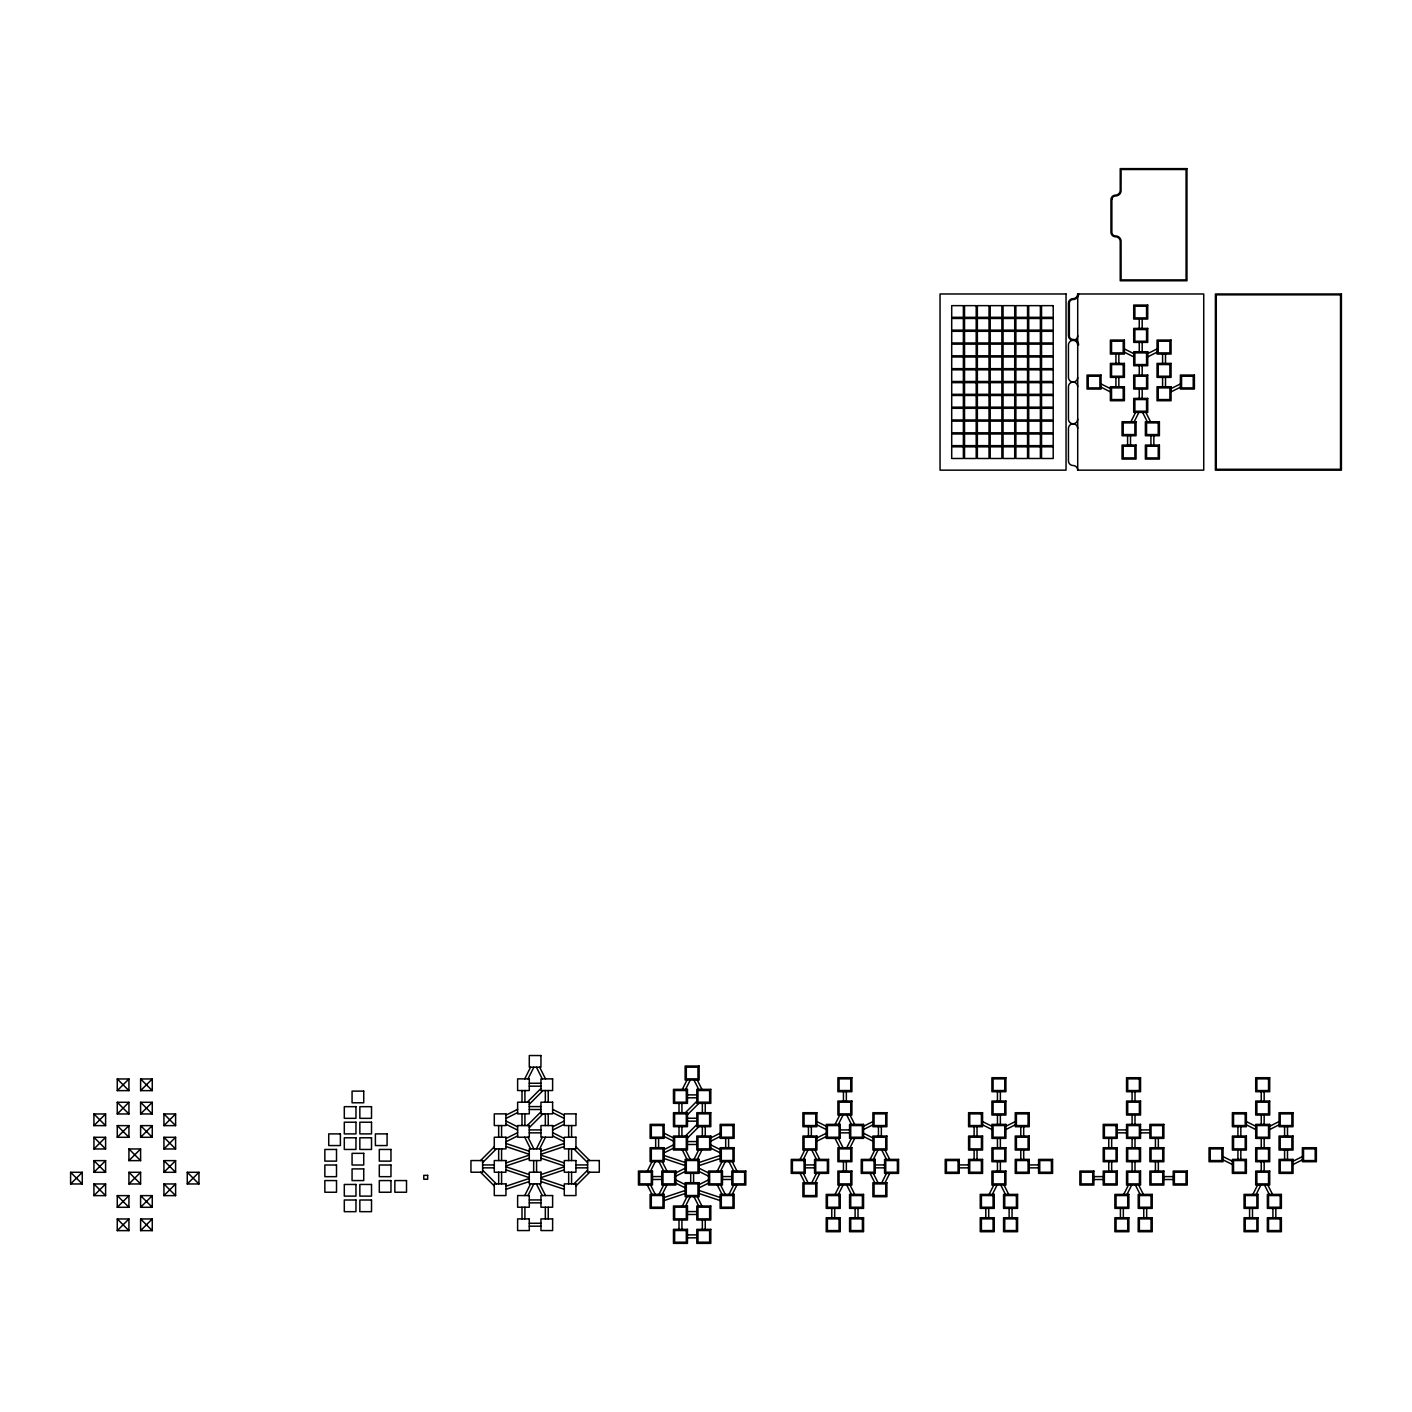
<?xml version="1.0" encoding="UTF-8"?>
<svg xmlns="http://www.w3.org/2000/svg" width="1412" height="1412" viewBox="0 0 1412 1412"><rect width="100%" height="100%" fill="white"/><g stroke="black" fill="none" stroke-linecap="round" stroke-linejoin="round"><path stroke-width="1.5" d="M1078.591 293.996L1078.539 294.702A5.507 5.507 0 0 1 1077.85 296.732L1077.444 297.332A5.507 5.507 0 0 1 1073.791 299.45L1072.591 299.52A3.759 3.759 0 0 0 1069.343 302.75L1069.343 336.197A3.759 3.759 0 0 0 1072.591 339.427L1073.138 339.462A5.26 5.26 0 0 1 1075.114 339.851L1075.185 339.886A5.507 5.507 0 0 1 1077.444 341.616L1077.85 342.216A5.507 5.507 0 0 1 1078.539 344.263L1078.591 344.952M524.735 1078.874L530.577 1067.207M528 1078.874L533.842 1067.207M536.419 1148.891L542.243 1137.225M539.666 1148.891L545.509 1137.225M524.735 1195.558L530.577 1183.891M528 1195.558L533.842 1183.891M682.331 1089.358L686.991 1080.021M685.597 1089.358L690.256 1080.021M647.331 1171.025L651.991 1161.688M650.597 1171.025L655.256 1161.688M658.998 1194.358L663.658 1185.021M662.263 1194.358L666.923 1185.021M693.998 1159.358L698.675 1150.021M697.263 1159.358L701.923 1150.021M682.331 1206.024L686.991 1196.688M685.597 1206.024L690.256 1196.688M717.331 1171.025L722.009 1161.688M720.597 1171.025L725.256 1161.688M728.998 1194.358L733.675 1185.021M732.263 1194.358L736.923 1185.021M1130.924 421.729L1135.583 412.392M1134.189 421.729L1138.849 412.392M800.092 1159.393L804.769 1150.056M803.357 1159.393L808.017 1150.056M835.092 1124.376L839.769 1115.056M838.357 1124.376L843.035 1115.056M811.759 1182.726L816.436 1173.39M815.024 1182.726L819.684 1173.39M846.759 1147.727L851.436 1138.39M850.024 1147.727L854.701 1138.39M835.092 1194.393L839.769 1185.056M838.357 1194.393L843.035 1185.056M870.092 1159.393L874.769 1150.056M873.357 1159.393L878.035 1150.056M881.776 1182.726L886.436 1173.39M885.024 1182.726L889.701 1173.39M989.106 1194.393L993.783 1185.056M992.371 1194.393L997.031 1185.056M1123.758 1194.393L1128.417 1185.056M1127.005 1194.393L1131.683 1185.056M1252.903 1194.393L1257.58 1185.056M1256.168 1194.393L1260.845 1185.056M117.267 1090.629L128.933 1078.962L128.933 1090.629L117.267 1090.629L117.267 1078.962L128.933 1078.962M93.933 1125.629L105.6 1113.962L93.933 1113.962L93.933 1125.629L105.6 1125.629L105.6 1113.962M117.267 1113.962L128.933 1102.295L128.933 1113.962L117.267 1113.962L117.267 1102.295L128.933 1102.295M140.6 1090.629L152.267 1078.962L140.6 1078.962L140.6 1090.629L152.267 1090.629L152.267 1078.962M93.933 1148.962L105.6 1137.295L105.6 1148.962L93.933 1148.962L93.933 1137.295L105.6 1137.295M70.6 1183.962L82.267 1172.295L82.267 1183.962L70.6 1183.962L70.6 1172.295L82.267 1172.295M117.267 1137.295L128.933 1125.629L117.267 1125.629L117.267 1137.295L128.933 1137.295L128.933 1125.629M140.6 1113.962L152.267 1102.295L140.6 1102.295L140.6 1113.962L152.267 1113.962L152.267 1102.295M93.933 1172.295L105.6 1160.629L93.933 1160.629L93.933 1172.295L105.6 1172.295L105.6 1160.629M140.6 1137.295L152.267 1125.629L140.6 1125.629L140.6 1137.295L152.267 1137.295L152.267 1125.629M93.933 1195.629L105.6 1183.962L93.933 1183.962L93.933 1195.629L105.6 1195.629L105.6 1183.962M128.933 1160.629L140.6 1148.962L128.933 1148.962L128.933 1160.629L140.6 1160.629L140.6 1148.962M163.933 1125.629L175.6 1113.962L175.6 1125.629L163.933 1125.629L163.933 1113.962L175.6 1113.962M128.933 1183.962L140.6 1172.295L128.933 1172.295L128.933 1183.962L140.6 1183.962L140.6 1172.295M163.933 1148.962L175.6 1137.295L175.6 1148.962L163.933 1148.962L163.933 1137.295L175.6 1137.295M117.267 1207.295L128.933 1195.629L128.933 1207.295L117.267 1207.295L117.267 1195.629L128.933 1195.629M163.933 1172.295L175.6 1160.629L175.6 1172.295L163.933 1172.295L163.933 1160.629L175.6 1160.629M117.267 1230.629L128.933 1218.962L128.933 1230.629L117.267 1230.629L117.267 1218.962L128.933 1218.962M140.6 1207.295L152.267 1195.629L140.6 1195.629L140.6 1207.295L152.267 1207.295L152.267 1195.629M163.933 1195.629L175.6 1183.962L163.933 1183.962L163.933 1195.629L175.6 1195.629L175.6 1183.962M140.6 1230.629L152.267 1218.962L152.267 1230.629L140.6 1230.629L140.6 1218.962L152.267 1218.962M187.266 1183.962L198.951 1172.295L187.266 1172.295L187.266 1183.962L198.951 1183.962L198.951 1172.295M527.223 1102.207L540.955 1088.493M529.288 1104.272L543.02 1090.541M480.557 1160.558L494.288 1146.826M482.622 1162.623L496.353 1148.891M527.223 1125.558L540.955 1111.826M529.288 1127.606L543.02 1113.874M573.89 1183.891L587.621 1170.16M575.955 1185.956L589.687 1172.225M685.402 1112.691L696.804 1101.289M687.467 1114.756L698.852 1103.354M685.402 1136.025L696.804 1124.623M687.467 1138.09L698.852 1126.688M1147.727 353.6L1157.046 348.94M1147.727 356.865L1157.046 352.188M1171.06 388.6L1180.397 383.94M1171.06 391.865L1180.397 387.188M505.955 1115.162L517.622 1109.338M505.955 1118.428L517.622 1112.603M505.955 1138.496L517.622 1132.671M505.955 1141.761L517.622 1135.936M552.621 1126.829L564.288 1121.004M552.621 1130.094L564.288 1124.27M664.134 1149.562L673.471 1144.885M664.134 1152.827L673.471 1148.15M710.801 1137.896L720.138 1133.218M710.801 1141.161L720.138 1136.483M675.801 1172.895L685.138 1168.236M675.801 1176.161L685.138 1171.483M699.134 1184.562L708.471 1179.902M699.134 1187.827L708.471 1183.15M816.895 1137.913L826.232 1133.254M816.895 1141.178L826.232 1136.519M863.562 1126.246L872.898 1121.587M863.562 1129.512L872.898 1124.852M1005.909 1126.246L1015.246 1121.587M1005.909 1129.512L1015.246 1124.852M1269.706 1126.246L1279.043 1121.587M1269.706 1129.512L1279.043 1124.852M1293.039 1161.246L1302.376 1156.587M1293.039 1164.512L1302.376 1159.852M505.955 1162.906L529.288 1155.122M540.955 1151.239L564.288 1143.455M505.955 1165.977L529.288 1158.193M540.955 1154.31L564.288 1146.526M505.955 1186.239L529.288 1178.455M540.955 1174.572L564.288 1166.789M505.955 1189.31L529.288 1181.544M540.955 1177.643L564.288 1169.86M699.134 1162.482L720.138 1155.493M699.134 1165.571L720.138 1158.564M664.134 1197.482L685.138 1190.492M664.134 1200.571L685.138 1193.564M1077.709 335.703A4.642 4.642 0 0 1 1075.397 339.71L1074.85 339.992A4.642 4.642 0 0 1 1068.443 335.703L1068.443 303.245A4.642 4.642 0 0 1 1073.085 298.62A4.642 4.642 0 0 0 1077.709 293.978L1203.73 293.978L1203.73 470.161L1077.709 470.161A4.642 4.642 0 0 0 1073.085 465.519A4.642 4.642 0 0 1 1068.443 460.877L1068.443 428.436A4.642 4.642 0 0 1 1073.085 423.794A4.642 4.642 0 0 0 1077.709 419.152M529.288 1083.251L540.955 1083.251M529.288 1086.163L540.955 1086.163M687.467 1094.9L696.804 1094.9M687.467 1097.812L696.804 1097.812M529.288 1106.584L540.955 1106.584M529.288 1109.514L540.955 1109.514M687.467 1118.233L696.804 1118.233M687.467 1121.146L696.804 1121.146M529.288 1129.918L540.955 1129.918M840.228 1129.918L849.565 1129.918M1117.21 1129.918L1126.547 1129.918M1140.543 1129.918L1149.88 1129.918M529.288 1132.848L540.955 1132.848M840.228 1132.848L849.565 1132.848M1117.21 1132.848L1126.547 1132.848M1140.543 1132.848L1149.88 1132.848M687.467 1141.567L696.804 1141.567M687.467 1144.479L696.804 1144.479M482.622 1164.935L494.288 1164.935M575.955 1164.935L587.621 1164.935M805.228 1164.935L814.565 1164.935M875.228 1164.935L884.565 1164.935M959.242 1164.935L968.579 1164.935M1029.242 1164.935L1038.579 1164.935M482.622 1167.848L494.288 1167.848M575.955 1167.848L587.621 1167.848M805.228 1167.848L814.565 1167.848M875.228 1167.848L884.565 1167.848M959.242 1167.848L968.579 1167.848M1029.242 1167.848L1038.579 1167.848M652.468 1176.567L661.787 1176.567M722.467 1176.567L731.804 1176.567M1093.876 1176.602L1103.213 1176.602M1163.876 1176.602L1173.213 1176.602M652.468 1179.479L661.787 1179.479M722.467 1179.479L731.804 1179.479M1093.876 1179.514L1103.213 1179.514M1163.876 1179.514L1173.213 1179.514M529.288 1199.935L540.955 1199.935M529.288 1202.847L540.955 1202.847M687.467 1211.567L696.804 1211.567M687.467 1214.479L696.804 1214.479M529.288 1223.269L540.955 1223.269M529.288 1226.181L540.955 1226.181M687.467 1234.9L696.804 1234.9M687.467 1237.83L696.804 1237.83M664.134 1155.493L685.138 1162.482M664.134 1158.564L685.138 1165.571M699.134 1190.492L720.138 1197.482M699.134 1193.564L720.138 1200.571M505.955 1143.455L529.288 1151.239M540.955 1155.122L564.288 1162.906M505.955 1146.526L529.288 1154.31M540.955 1158.193L564.288 1165.977M505.955 1166.789L529.288 1174.572M540.955 1178.455L564.288 1186.239M505.955 1169.86L529.288 1177.643M540.955 1181.544L564.288 1189.31M1124.393 348.94L1133.712 353.6M1124.393 352.188L1133.712 356.865M1101.042 383.94L1110.379 388.6M1101.042 387.188L1110.379 391.865M1246.372 1121.587L1255.709 1126.246M1246.372 1124.852L1255.709 1129.512M1223.039 1156.587L1232.376 1161.246M1223.039 1159.852L1232.376 1164.512M982.576 1121.587L991.912 1126.246M982.576 1124.852L991.912 1129.512M863.562 1133.254L872.898 1137.913M863.562 1136.519L872.898 1141.178M816.895 1121.587L826.232 1126.246M816.895 1124.852L826.232 1129.512M710.801 1144.885L720.138 1149.562M710.801 1148.15L720.138 1152.827M664.134 1133.218L673.471 1137.896M664.134 1136.483L673.471 1141.161M699.134 1168.236L708.471 1172.895M699.134 1171.483L708.471 1176.161M552.621 1109.338L564.288 1115.162M552.621 1112.603L564.288 1118.428M675.801 1179.902L685.138 1184.562M675.801 1183.15L685.138 1187.827M552.621 1132.671L564.288 1138.496M552.621 1135.936L564.288 1141.761M505.955 1121.004L517.622 1126.829M505.955 1124.27L517.622 1130.094M575.955 1146.826L589.687 1160.558M573.89 1148.891L587.621 1162.623M482.622 1170.16L496.353 1183.891M480.557 1172.225L494.288 1185.956M140.6 1078.962L152.267 1090.629M163.933 1113.962L175.6 1125.629M117.267 1078.962L128.933 1090.629M140.6 1102.295L152.267 1113.962M163.933 1137.295L175.6 1148.962M117.267 1102.295L128.933 1113.962M140.6 1125.629L152.267 1137.295M187.266 1172.295L198.951 1183.962M163.933 1160.629L175.6 1172.295M117.267 1125.629L128.933 1137.295M93.933 1113.962L105.6 1125.629M128.933 1148.962L140.6 1160.629M163.933 1183.962L175.6 1195.629M93.933 1137.295L105.6 1148.962M128.933 1172.295L140.6 1183.962M140.6 1195.629L152.267 1207.295M93.933 1160.629L105.6 1172.295M117.267 1195.629L128.933 1207.295M140.6 1218.962L152.267 1230.629M93.933 1183.962L105.6 1195.629M70.6 1172.295L82.267 1183.962M117.267 1218.962L128.933 1230.629M1145.856 412.392L1150.515 421.729M1142.59 412.392L1147.25 421.729M1267.835 1185.056L1272.512 1194.393M1264.57 1185.056L1269.247 1194.393M1138.672 1185.056L1143.349 1194.393M1135.424 1185.056L1140.084 1194.393M1004.038 1185.056L1008.697 1194.393M1000.773 1185.056L1005.45 1194.393M885.024 1150.056L889.701 1159.393M881.776 1150.056L886.436 1159.393M850.024 1115.056L854.701 1124.376M846.759 1115.056L851.436 1124.376M873.357 1173.39L878.035 1182.726M870.092 1173.39L874.769 1182.726M838.357 1138.39L843.035 1147.727M835.092 1138.39L839.769 1147.727M850.024 1185.056L854.701 1194.393M846.759 1185.056L851.436 1194.393M815.024 1150.056L819.684 1159.393M811.759 1150.056L816.436 1159.393M803.357 1173.39L808.017 1182.726M800.092 1173.39L804.769 1182.726M697.263 1080.021L701.923 1089.358M693.998 1080.021L698.675 1089.358M732.263 1161.688L736.923 1171.025M728.998 1161.688L733.675 1171.025M720.597 1185.021L725.256 1194.358M717.331 1185.021L722.009 1194.358M685.597 1150.021L690.256 1159.358M682.331 1150.021L686.991 1159.358M697.263 1196.688L701.923 1206.024M693.998 1196.688L698.675 1206.024M662.263 1161.688L666.923 1171.025M658.998 1161.688L663.658 1171.025M650.597 1185.021L655.256 1194.358M647.331 1185.021L651.991 1194.358M539.666 1067.207L545.509 1078.874M536.419 1067.207L542.243 1078.874M528 1137.225L533.842 1148.891M524.735 1137.225L530.577 1148.891M539.666 1183.891L545.509 1195.558M536.419 1183.891L542.243 1195.558M1287.497 1126.723L1287.497 1136.042M1287.497 1150.056L1287.497 1159.393M1284.585 1126.723L1284.585 1136.042M1284.585 1150.056L1284.585 1159.393M1275.83 1208.39L1275.83 1217.726M1272.918 1208.39L1272.918 1217.726M1264.164 1091.705L1264.164 1101.042M1264.164 1115.056L1264.164 1124.376M1264.164 1138.39L1264.164 1147.727M1264.164 1161.723L1264.164 1171.06M1261.251 1091.705L1261.251 1101.042M1261.251 1115.056L1261.251 1124.376M1261.251 1138.39L1261.251 1147.727M1261.251 1161.723L1261.251 1171.06M1252.497 1208.39L1252.497 1217.726M1249.585 1208.39L1249.585 1217.726M1240.83 1126.723L1240.83 1136.042M1240.83 1150.056L1240.83 1159.393M1237.918 1126.723L1237.918 1136.042M1237.918 1150.056L1237.918 1159.393M1165.518 354.059L1165.518 363.396M1165.518 377.392L1165.518 386.729M1162.588 354.059L1162.588 363.396M1162.588 377.392L1162.588 386.729M1158.334 1138.39L1158.334 1147.727M1158.334 1161.723L1158.334 1171.06M1155.422 1138.39L1155.422 1147.727M1155.422 1161.723L1155.422 1171.06M1153.851 435.743L1153.851 445.062M1150.921 435.743L1150.921 445.062M1146.668 1208.39L1146.668 1217.726M1143.755 1208.39L1143.755 1217.726M1142.184 319.059L1142.184 328.396M1142.184 342.392L1142.184 351.729M1142.184 365.726L1142.184 375.062M1142.184 389.059L1142.184 398.396M1139.255 319.059L1139.255 328.396M1139.255 342.392L1139.255 351.729M1139.255 365.726L1139.255 375.062M1139.255 389.059L1139.255 398.396M1135.001 1091.705L1135.001 1101.042M1135.001 1115.056L1135.001 1124.376M1135.001 1138.39L1135.001 1147.727M1135.001 1161.723L1135.001 1171.06M1132.089 1091.705L1132.089 1101.042M1132.089 1115.056L1132.089 1124.376M1132.089 1138.39L1132.089 1147.727M1132.089 1161.723L1132.089 1171.06M1130.518 435.743L1130.518 445.062M1127.588 435.743L1127.588 445.062M1123.334 1208.39L1123.334 1217.726M1120.422 1208.39L1120.422 1217.726M1118.851 354.059L1118.851 363.396M1118.851 377.392L1118.851 386.729M1115.921 354.059L1115.921 363.396M1115.921 377.392L1115.921 386.729M1111.668 1138.39L1111.668 1147.727M1111.668 1161.723L1111.668 1171.06M1108.755 1138.39L1108.755 1147.727M1108.755 1161.723L1108.755 1171.06M1077.709 293.978L1077.709 470.161M1023.7 1126.723L1023.7 1136.042M1023.7 1150.056L1023.7 1159.393M1020.788 1126.723L1020.788 1136.042M1020.788 1150.056L1020.788 1159.393M1012.033 1208.39L1012.033 1217.726M1009.121 1208.39L1009.121 1217.726M1000.367 1091.705L1000.367 1101.042M1000.367 1115.056L1000.367 1124.376M1000.367 1138.39L1000.367 1147.727M1000.367 1161.723L1000.367 1171.06M997.454 1091.705L997.454 1101.042M997.454 1115.056L997.454 1124.376M997.454 1138.39L997.454 1147.727M997.454 1161.723L997.454 1171.06M988.7 1208.39L988.7 1217.726M985.788 1208.39L985.788 1217.726M977.033 1126.723L977.033 1136.042M977.033 1150.056L977.033 1159.393M974.121 1126.723L974.121 1136.042M974.121 1150.056L974.121 1159.393M881.353 1126.723L881.353 1136.042M878.44 1126.723L878.44 1136.042M858.019 1208.39L858.019 1217.726M855.107 1208.39L855.107 1217.726M846.353 1091.705L846.353 1101.042M846.353 1161.723L846.353 1171.06M843.441 1091.705L843.441 1101.042M843.441 1161.723L843.441 1171.06M834.686 1208.39L834.686 1217.726M831.774 1208.39L831.774 1217.726M811.353 1126.723L811.353 1136.042M808.441 1126.723L808.441 1136.042M728.592 1138.354L728.592 1147.691M725.68 1138.354L725.68 1147.691M705.259 1103.354L705.259 1112.691M705.259 1126.688L705.259 1136.025M705.259 1220.021L705.259 1229.358M702.346 1103.354L702.346 1112.691M702.346 1126.688L702.346 1136.025M702.346 1220.021L702.346 1229.358M693.592 1173.354L693.592 1182.691M690.68 1173.354L690.68 1182.691M681.925 1103.354L681.925 1112.691M681.925 1126.688L681.925 1136.025M681.925 1220.021L681.925 1229.358M679.013 1103.354L679.013 1112.691M679.013 1126.688L679.013 1136.025M679.013 1220.021L679.013 1229.358M658.592 1138.354L658.592 1147.691M655.662 1138.354L655.662 1147.691M571.578 1125.558L571.578 1137.225M571.578 1148.891L571.578 1160.558M571.578 1172.225L571.578 1183.891M568.665 1125.558L568.665 1137.225M568.665 1148.891L568.665 1160.558M568.665 1172.225L568.665 1183.891M548.244 1090.541L548.244 1102.207M548.244 1113.874L548.244 1125.558M548.244 1207.225L548.244 1218.891M545.332 1090.541L545.332 1102.207M545.332 1113.874L545.332 1125.558M545.332 1207.225L545.332 1218.891M536.578 1160.558L536.578 1172.225M533.665 1160.558L533.665 1172.225M524.911 1090.541L524.911 1102.207M524.911 1113.874L524.911 1125.558M524.911 1207.225L524.911 1218.891M521.999 1090.541L521.999 1102.207M521.999 1113.874L521.999 1125.558M521.999 1207.225L521.999 1218.891M501.578 1125.558L501.578 1137.225M501.578 1148.891L501.578 1160.558M501.578 1172.225L501.578 1183.891M498.665 1125.558L498.665 1137.225M498.665 1148.891L498.665 1160.558M498.665 1172.225L498.665 1183.891M1077.709 344.969A4.642 4.642 0 0 0 1073.085 340.345A4.642 4.642 0 0 0 1068.443 344.969L1068.443 377.428A4.642 4.642 0 0 0 1073.085 382.07A4.642 4.642 0 0 1 1077.709 386.694M1077.709 377.428A4.642 4.642 0 0 1 1073.085 382.07A4.642 4.642 0 0 0 1068.443 386.694L1068.443 419.152A4.642 4.642 0 0 0 1073.085 423.794A4.642 4.642 0 0 1 1077.709 428.436M1111.862 199.233L1111.862 232.68A3.759 3.759 0 0 0 1115.092 235.91L1116.31 235.98A5.507 5.507 0 0 1 1121.057 240.728L1121.093 279.894L1186.08 279.894L1186.08 169.511L1121.093 169.511L1121.057 191.167A5.507 5.507 0 0 1 1116.31 195.915L1115.092 196.003A3.759 3.759 0 0 0 1111.862 199.233M1186.962 168.628L1120.228 168.628L1120.228 190.461A4.642 4.642 0 0 1 1115.586 195.085A4.642 4.642 0 0 0 1110.944 199.727L1110.944 232.186A4.642 4.642 0 0 0 1115.586 236.81A4.642 4.642 0 0 1 1120.228 241.452L1120.228 280.759L1186.962 280.759L1186.962 168.628M1066.042 293.978L940.039 293.978L940.039 470.161L1066.042 470.161L1066.042 293.978M1341.4 293.978L1215.397 293.978L1215.397 470.161L1341.4 470.161L1341.4 293.978M1340.517 294.843L1216.262 294.843L1216.262 469.278L1340.517 469.278L1340.517 294.843M1147.727 305.063L1133.712 305.063L1133.712 319.059L1147.727 319.059L1147.727 305.063M963.372 305.645L951.706 305.645L951.706 317.312L963.372 317.312L963.372 305.645M976.204 305.645L964.537 305.645L964.537 317.312L976.204 317.312L976.204 305.645M989.035 305.645L977.369 305.645L977.369 317.312L989.035 317.312L989.035 305.645M1001.885 305.645L990.2 305.645L990.2 317.312L1001.885 317.312L1001.885 305.645M1014.716 305.645L1003.049 305.645L1003.049 317.312L1014.716 317.312L1014.716 305.645M1027.548 305.645L1015.881 305.645L1015.881 317.312L1027.548 317.312L1027.548 305.645M1040.379 305.645L1028.713 305.645L1028.713 317.312L1040.379 317.312L1040.379 305.645M1053.211 305.645L1041.544 305.645L1041.544 317.312L1053.211 317.312L1053.211 305.645M1146.562 306.227L1134.877 306.227L1134.877 317.894L1146.562 317.894L1146.562 306.227M963.372 318.477L951.706 318.477L951.706 330.143L963.372 330.143L963.372 318.477M976.204 318.477L964.537 318.477L964.537 330.143L976.204 330.143L976.204 318.477M989.035 318.477L977.369 318.477L977.369 330.143L989.035 330.143L989.035 318.477M1001.885 318.477L990.2 318.477L990.2 330.143L1001.885 330.143L1001.885 318.477M1014.716 318.477L1003.049 318.477L1003.049 330.143L1014.716 330.143L1014.716 318.477M1027.548 318.477L1015.881 318.477L1015.881 330.143L1027.548 330.143L1027.548 318.477M1040.379 318.477L1028.713 318.477L1028.713 330.143L1040.379 330.143L1040.379 318.477M1053.211 318.477L1041.544 318.477L1041.544 330.143L1053.211 330.143L1053.211 318.477M1147.727 328.396L1133.712 328.396L1133.712 342.392L1147.727 342.392L1147.727 328.396M1146.562 329.561L1134.877 329.561L1134.877 341.227L1146.562 341.227L1146.562 329.561M963.372 331.308L951.706 331.308L951.706 342.975L963.372 342.975L963.372 331.308M976.204 331.308L964.537 331.308L964.537 342.975L976.204 342.975L976.204 331.308M989.035 331.308L977.369 331.308L977.369 342.975L989.035 342.975L989.035 331.308M1001.885 331.308L990.2 331.308L990.2 342.975L1001.885 342.975L1001.885 331.308M1014.716 331.308L1003.049 331.308L1003.049 342.975L1014.716 342.975L1014.716 331.308M1027.548 331.308L1015.881 331.308L1015.881 342.975L1027.548 342.975L1027.548 331.308M1040.379 331.308L1028.713 331.308L1028.713 342.975L1040.379 342.975L1040.379 331.308M1053.211 331.308L1041.544 331.308L1041.544 342.975L1053.211 342.975L1053.211 331.308M1124.393 340.063L1110.379 340.063L1110.379 354.059L1124.393 354.059L1124.393 340.063M1171.06 340.063L1157.046 340.063L1157.046 354.059L1171.06 354.059L1171.06 340.063M1123.211 341.227L1111.544 341.227L1111.544 352.894L1123.211 352.894L1123.211 341.227M1169.895 341.227L1158.228 341.227L1158.228 352.894L1169.895 352.894L1169.895 341.227M963.372 344.14L951.706 344.14L951.706 355.806L963.372 355.806L963.372 344.14M976.204 344.14L964.537 344.14L964.537 355.806L976.204 355.806L976.204 344.14M989.035 344.14L977.369 344.14L977.369 355.806L989.035 355.806L989.035 344.14M1001.885 344.14L990.2 344.14L990.2 355.806L1001.885 355.806L1001.885 344.14M1014.716 344.14L1003.049 344.14L1003.049 355.806L1014.716 355.806L1014.716 344.14M1027.548 344.14L1015.881 344.14L1015.881 355.806L1027.548 355.806L1027.548 344.14M1040.379 344.14L1028.713 344.14L1028.713 355.806L1040.379 355.806L1040.379 344.14M1053.211 344.14L1041.544 344.14L1041.544 355.806L1053.211 355.806L1053.211 344.14M1147.727 351.729L1133.712 351.729L1133.712 365.726L1147.727 365.726L1147.727 351.729M1146.562 352.894L1134.877 352.894L1134.877 364.561L1146.562 364.561L1146.562 352.894M963.372 356.989L951.706 356.989L951.706 368.656L963.372 368.656L963.372 356.989M976.204 356.989L964.537 356.989L964.537 368.656L976.204 368.656L976.204 356.989M989.035 356.989L977.369 356.989L977.369 368.656L989.035 368.656L989.035 356.989M1001.885 356.989L990.2 356.989L990.2 368.656L1001.885 368.656L1001.885 356.989M1014.716 356.989L1003.049 356.989L1003.049 368.656L1014.716 368.656L1014.716 356.989M1027.548 356.989L1015.881 356.989L1015.881 368.656L1027.548 368.656L1027.548 356.989M1040.379 356.989L1028.713 356.989L1028.713 368.656L1040.379 368.656L1040.379 356.989M1053.211 356.989L1041.544 356.989L1041.544 368.656L1053.211 368.656L1053.211 356.989M1124.393 363.396L1110.379 363.396L1110.379 377.392L1124.393 377.392L1124.393 363.396M1171.06 363.396L1157.046 363.396L1157.046 377.392L1171.06 377.392L1171.06 363.396M1123.211 364.561L1111.544 364.561L1111.544 376.227L1123.211 376.227L1123.211 364.561M1169.895 364.561L1158.228 364.561L1158.228 376.227L1169.895 376.227L1169.895 364.561M963.372 369.82L951.706 369.82L951.706 381.487L963.372 381.487L963.372 369.82M976.204 369.82L964.537 369.82L964.537 381.487L976.204 381.487L976.204 369.82M989.035 369.82L977.369 369.82L977.369 381.487L989.035 381.487L989.035 369.82M1001.885 369.82L990.2 369.82L990.2 381.487L1001.885 381.487L1001.885 369.82M1014.716 369.82L1003.049 369.82L1003.049 381.487L1014.716 381.487L1014.716 369.82M1027.548 369.82L1015.881 369.82L1015.881 381.487L1027.548 381.487L1027.548 369.82M1040.379 369.82L1028.713 369.82L1028.713 381.487L1040.379 381.487L1040.379 369.82M1053.211 369.82L1041.544 369.82L1041.544 381.487L1053.211 381.487L1053.211 369.82M1101.042 375.062L1087.046 375.062L1087.046 389.059L1101.042 389.059L1101.042 375.062M1147.727 375.062L1133.712 375.062L1133.712 389.059L1147.727 389.059L1147.727 375.062M1194.393 375.062L1180.397 375.062L1180.397 389.059L1194.393 389.059L1194.393 375.062M1099.877 376.227L1088.211 376.227L1088.211 387.894L1099.877 387.894L1099.877 376.227M1146.562 376.227L1134.877 376.227L1134.877 387.894L1146.562 387.894L1146.562 376.227M1193.228 376.227L1181.562 376.227L1181.562 387.894L1193.228 387.894L1193.228 376.227M963.372 382.652L951.706 382.652L951.706 394.319L963.372 394.319L963.372 382.652M976.204 382.652L964.537 382.652L964.537 394.319L976.204 394.319L976.204 382.652M989.035 382.652L977.369 382.652L977.369 394.319L989.035 394.319L989.035 382.652M1001.885 382.652L990.2 382.652L990.2 394.319L1001.885 394.319L1001.885 382.652M1014.716 382.652L1003.049 382.652L1003.049 394.319L1014.716 394.319L1014.716 382.652M1027.548 382.652L1015.881 382.652L1015.881 394.319L1027.548 394.319L1027.548 382.652M1040.379 382.652L1028.713 382.652L1028.713 394.319L1040.379 394.319L1040.379 382.652M1053.211 382.652L1041.544 382.652L1041.544 394.319L1053.211 394.319L1053.211 382.652M1124.393 386.729L1110.379 386.729L1110.379 400.726L1124.393 400.726L1124.393 386.729M1171.06 386.729L1157.046 386.729L1157.046 400.726L1171.06 400.726L1171.06 386.729M1123.211 387.894L1111.544 387.894L1111.544 399.561L1123.211 399.561L1123.211 387.894M1169.895 387.894L1158.228 387.894L1158.228 399.561L1169.895 399.561L1169.895 387.894M963.372 395.484L951.706 395.484L951.706 407.15L963.372 407.15L963.372 395.484M976.204 395.484L964.537 395.484L964.537 407.15L976.204 407.15L976.204 395.484M989.035 395.484L977.369 395.484L977.369 407.15L989.035 407.15L989.035 395.484M1001.885 395.484L990.2 395.484L990.2 407.15L1001.885 407.15L1001.885 395.484M1014.716 395.484L1003.049 395.484L1003.049 407.15L1014.716 407.15L1014.716 395.484M1027.548 395.484L1015.881 395.484L1015.881 407.15L1027.548 407.15L1027.548 395.484M1040.379 395.484L1028.713 395.484L1028.713 407.15L1040.379 407.15L1040.379 395.484M1053.211 395.484L1041.544 395.484L1041.544 407.15L1053.211 407.15L1053.211 395.484M1147.727 398.396L1133.712 398.396L1133.712 412.392L1147.727 412.392L1147.727 398.396M1146.562 399.561L1134.877 399.561L1134.877 411.227L1146.562 411.227L1146.562 399.561M963.372 408.315L951.706 408.315L951.706 419.982L963.372 419.982L963.372 408.315M976.204 408.315L964.537 408.315L964.537 419.982L976.204 419.982L976.204 408.315M989.035 408.315L977.369 408.315L977.369 419.982L989.035 419.982L989.035 408.315M1001.885 408.315L990.2 408.315L990.2 419.982L1001.885 419.982L1001.885 408.315M1014.716 408.315L1003.049 408.315L1003.049 419.982L1014.716 419.982L1014.716 408.315M1027.548 408.315L1015.881 408.315L1015.881 419.982L1027.548 419.982L1027.548 408.315M1040.379 408.315L1028.713 408.315L1028.713 419.982L1040.379 419.982L1040.379 408.315M1053.211 408.315L1041.544 408.315L1041.544 419.982L1053.211 419.982L1053.211 408.315M963.372 421.147L951.706 421.147L951.706 432.813L963.372 432.813L963.372 421.147M976.204 421.147L964.537 421.147L964.537 432.813L976.204 432.813L976.204 421.147M989.035 421.147L977.369 421.147L977.369 432.813L989.035 432.813L989.035 421.147M1001.885 421.147L990.2 421.147L990.2 432.813L1001.885 432.813L1001.885 421.147M1014.716 421.147L1003.049 421.147L1003.049 432.813L1014.716 432.813L1014.716 421.147M1027.548 421.147L1015.881 421.147L1015.881 432.813L1027.548 432.813L1027.548 421.147M1040.379 421.147L1028.713 421.147L1028.713 432.813L1040.379 432.813L1040.379 421.147M1053.211 421.147L1041.544 421.147L1041.544 432.813L1053.211 432.813L1053.211 421.147M1136.06 421.729L1122.046 421.729L1122.046 435.743L1136.06 435.743L1136.06 421.729M1159.393 421.729L1145.379 421.729L1145.379 435.743L1159.393 435.743L1159.393 421.729M1134.877 422.894L1123.211 422.894L1123.211 434.561L1134.877 434.561L1134.877 422.894M1158.228 422.894L1146.562 422.894L1146.562 434.561L1158.228 434.561L1158.228 422.894M963.372 433.978L951.706 433.978L951.706 445.645L963.372 445.645L963.372 433.978M976.204 433.978L964.537 433.978L964.537 445.645L976.204 445.645L976.204 433.978M989.035 433.978L977.369 433.978L977.369 445.645L989.035 445.645L989.035 433.978M1001.885 433.978L990.2 433.978L990.2 445.645L1001.885 445.645L1001.885 433.978M1014.716 433.978L1003.049 433.978L1003.049 445.645L1014.716 445.645L1014.716 433.978M1027.548 433.978L1015.881 433.978L1015.881 445.645L1027.548 445.645L1027.548 433.978M1040.379 433.978L1028.713 433.978L1028.713 445.645L1040.379 445.645L1040.379 433.978M1053.211 433.978L1041.544 433.978L1041.544 445.645L1053.211 445.645L1053.211 433.978M1136.06 445.062L1122.046 445.062L1122.046 459.077L1136.06 459.077L1136.06 445.062M1159.393 445.062L1145.379 445.062L1145.379 459.077L1159.393 459.077L1159.393 445.062M1134.877 446.245L1123.211 446.245L1123.211 457.912L1134.877 457.912L1134.877 446.245M1158.228 446.245L1146.562 446.245L1146.562 457.912L1158.228 457.912L1158.228 446.245M963.372 446.827L951.706 446.827L951.706 458.494L963.372 458.494L963.372 446.827M976.204 446.827L964.537 446.827L964.537 458.494L976.204 458.494L976.204 446.827M989.035 446.827L977.369 446.827L977.369 458.494L989.035 458.494L989.035 446.827M1001.885 446.827L990.2 446.827L990.2 458.494L1001.885 458.494L1001.885 446.827M1014.716 446.827L1003.049 446.827L1003.049 458.494L1014.716 458.494L1014.716 446.827M1027.548 446.827L1015.881 446.827L1015.881 458.494L1027.548 458.494L1027.548 446.827M1040.379 446.827L1028.713 446.827L1028.713 458.494L1040.379 458.494L1040.379 446.827M1053.211 446.827L1041.544 446.827L1041.544 458.494L1053.211 458.494L1053.211 446.827M540.955 1055.541L529.288 1055.541L529.288 1067.207L540.955 1067.207L540.955 1055.541M699.134 1066.025L685.138 1066.025L685.138 1080.021L699.134 1080.021L699.134 1066.025M697.969 1067.19L686.303 1067.19L686.303 1078.856L697.969 1078.856L697.969 1067.19M851.895 1077.709L837.898 1077.709L837.898 1091.705L851.895 1091.705L851.895 1077.709M1005.909 1077.709L991.912 1077.709L991.912 1091.705L1005.909 1091.705L1005.909 1077.709M1140.543 1077.709L1126.547 1077.709L1126.547 1091.705L1140.543 1091.705L1140.543 1077.709M1269.706 1077.709L1255.709 1077.709L1255.709 1091.705L1269.706 1091.705L1269.706 1077.709M529.288 1078.874L517.622 1078.874L517.622 1090.541L529.288 1090.541L529.288 1078.874M552.621 1078.874L540.955 1078.874L540.955 1090.541L552.621 1090.541L552.621 1078.874M850.73 1078.874L839.063 1078.874L839.063 1090.541L850.73 1090.541L850.73 1078.874M1004.744 1078.874L993.077 1078.874L993.077 1090.541L1004.744 1090.541L1004.744 1078.874M1139.378 1078.874L1127.711 1078.874L1127.711 1090.541L1139.378 1090.541L1139.378 1078.874M1268.541 1078.874L1256.874 1078.874L1256.874 1090.541L1268.541 1090.541L1268.541 1078.874M687.467 1089.358L673.471 1089.358L673.471 1103.354L687.467 1103.354L687.467 1089.358M710.801 1089.358L696.804 1089.358L696.804 1103.354L710.801 1103.354L710.801 1089.358M686.303 1090.523L674.636 1090.523L674.636 1102.19L686.303 1102.19L686.303 1090.523M709.636 1090.523L697.969 1090.523L697.969 1102.19L709.636 1102.19L709.636 1090.523M363.731 1091.123L352.065 1091.123L352.065 1102.79L363.731 1102.79L363.731 1091.123M851.895 1101.042L837.898 1101.042L837.898 1115.056L851.895 1115.056L851.895 1101.042M1005.909 1101.042L991.912 1101.042L991.912 1115.056L1005.909 1115.056L1005.909 1101.042M1140.543 1101.042L1126.547 1101.042L1126.547 1115.056L1140.543 1115.056L1140.543 1101.042M1269.706 1101.042L1255.709 1101.042L1255.709 1115.056L1269.706 1115.056L1269.706 1101.042M529.288 1102.207L517.622 1102.207L517.622 1113.874L529.288 1113.874L529.288 1102.207M552.621 1102.207L540.955 1102.207L540.955 1113.874L552.621 1113.874L552.621 1102.207M850.73 1102.207L839.063 1102.207L839.063 1113.874L850.73 1113.874L850.73 1102.207M1004.744 1102.207L993.077 1102.207L993.077 1113.874L1004.744 1113.874L1004.744 1102.207M1139.378 1102.207L1127.711 1102.207L1127.711 1113.874L1139.378 1113.874L1139.378 1102.207M1268.541 1102.207L1256.874 1102.207L1256.874 1113.874L1268.541 1113.874L1268.541 1102.207M355.965 1106.673L344.299 1106.673L344.299 1118.339L355.965 1118.339L355.965 1106.673M371.515 1106.673L359.848 1106.673L359.848 1118.339L371.515 1118.339L371.515 1106.673M687.467 1112.691L673.471 1112.691L673.471 1126.688L687.467 1126.688L687.467 1112.691M710.801 1112.691L696.804 1112.691L696.804 1126.688L710.801 1126.688L710.801 1112.691M816.895 1112.709L802.898 1112.709L802.898 1126.723L816.895 1126.723L816.895 1112.709M886.895 1112.709L872.898 1112.709L872.898 1126.723L886.895 1126.723L886.895 1112.709M982.576 1112.709L968.579 1112.709L968.579 1126.723L982.576 1126.723L982.576 1112.709M1029.242 1112.709L1015.246 1112.709L1015.246 1126.723L1029.242 1126.723L1029.242 1112.709M1246.372 1112.709L1232.376 1112.709L1232.376 1126.723L1246.372 1126.723L1246.372 1112.709M1293.039 1112.709L1279.043 1112.709L1279.043 1126.723L1293.039 1126.723L1293.039 1112.709M505.955 1113.874L494.288 1113.874L494.288 1125.558L505.955 1125.558L505.955 1113.874M575.955 1113.874L564.288 1113.874L564.288 1125.558L575.955 1125.558L575.955 1113.874M686.303 1113.856L674.636 1113.856L674.636 1125.523L686.303 1125.523L686.303 1113.856M709.636 1113.856L697.969 1113.856L697.969 1125.523L709.636 1125.523L709.636 1113.856M815.73 1113.874L804.063 1113.874L804.063 1125.558L815.73 1125.558L815.73 1113.874M885.73 1113.874L874.063 1113.874L874.063 1125.558L885.73 1125.558L885.73 1113.874M981.411 1113.874L969.744 1113.874L969.744 1125.558L981.411 1125.558L981.411 1113.874M1028.077 1113.874L1016.411 1113.874L1016.411 1125.558L1028.077 1125.558L1028.077 1113.874M1245.207 1113.874L1233.541 1113.874L1233.541 1125.558L1245.207 1125.558L1245.207 1113.874M1291.874 1113.874L1280.207 1113.874L1280.207 1125.558L1291.874 1125.558L1291.874 1113.874M355.965 1122.222L344.299 1122.222L344.299 1133.889L355.965 1133.889L355.965 1122.222M371.515 1122.222L359.848 1122.222L359.848 1133.889L371.515 1133.889L371.515 1122.222M664.134 1124.358L650.12 1124.358L650.12 1138.354L664.134 1138.354L664.134 1124.358M734.134 1124.358L720.138 1124.358L720.138 1138.354L734.134 1138.354L734.134 1124.358M840.228 1124.376L826.232 1124.376L826.232 1138.39L840.228 1138.39L840.228 1124.376M863.562 1124.376L849.565 1124.376L849.565 1138.39L863.562 1138.39L863.562 1124.376M1005.909 1124.376L991.912 1124.376L991.912 1138.39L1005.909 1138.39L1005.909 1124.376M1117.21 1124.376L1103.213 1124.376L1103.213 1138.39L1117.21 1138.39L1117.21 1124.376M1140.543 1124.376L1126.547 1124.376L1126.547 1138.39L1140.543 1138.39L1140.543 1124.376M1163.876 1124.376L1149.88 1124.376L1149.88 1138.39L1163.876 1138.39L1163.876 1124.376M1269.706 1124.376L1255.709 1124.376L1255.709 1138.39L1269.706 1138.39L1269.706 1124.376M529.288 1125.558L517.622 1125.558L517.622 1137.225L529.288 1137.225L529.288 1125.558M552.621 1125.558L540.955 1125.558L540.955 1137.225L552.621 1137.225L552.621 1125.558M662.969 1125.523L651.303 1125.523L651.303 1137.189L662.969 1137.189L662.969 1125.523M732.969 1125.523L721.303 1125.523L721.303 1137.189L732.969 1137.189L732.969 1125.523M839.063 1125.558L827.397 1125.558L827.397 1137.225L839.063 1137.225L839.063 1125.558M862.397 1125.558L850.73 1125.558L850.73 1137.225L862.397 1137.225L862.397 1125.558M1004.744 1125.558L993.077 1125.558L993.077 1137.225L1004.744 1137.225L1004.744 1125.558M1116.045 1125.558L1104.378 1125.558L1104.378 1137.225L1116.045 1137.225L1116.045 1125.558M1139.378 1125.558L1127.711 1125.558L1127.711 1137.225L1139.378 1137.225L1139.378 1125.558M1162.711 1125.558L1151.045 1125.558L1151.045 1137.225L1162.711 1137.225L1162.711 1125.558M1268.541 1125.558L1256.874 1125.558L1256.874 1137.225L1268.541 1137.225L1268.541 1125.558M340.398 1133.889L328.731 1133.889L328.731 1145.556L340.398 1145.556L340.398 1133.889M387.082 1133.889L375.398 1133.889L375.398 1145.556L387.082 1145.556L387.082 1133.889M687.467 1136.025L673.471 1136.025L673.471 1150.021L687.467 1150.021L687.467 1136.025M710.801 1136.025L696.804 1136.025L696.804 1150.021L710.801 1150.021L710.801 1136.025M816.895 1136.042L802.898 1136.042L802.898 1150.056L816.895 1150.056L816.895 1136.042M886.895 1136.042L872.898 1136.042L872.898 1150.056L886.895 1150.056L886.895 1136.042M982.576 1136.042L968.579 1136.042L968.579 1150.056L982.576 1150.056L982.576 1136.042M1029.242 1136.042L1015.246 1136.042L1015.246 1150.056L1029.242 1150.056L1029.242 1136.042M1246.372 1136.042L1232.376 1136.042L1232.376 1150.056L1246.372 1150.056L1246.372 1136.042M1293.039 1136.042L1279.043 1136.042L1279.043 1150.056L1293.039 1150.056L1293.039 1136.042M505.955 1137.225L494.288 1137.225L494.288 1148.891L505.955 1148.891L505.955 1137.225M575.955 1137.225L564.288 1137.225L564.288 1148.891L575.955 1148.891L575.955 1137.225M686.303 1137.189L674.636 1137.189L674.636 1148.856L686.303 1148.856L686.303 1137.189M709.636 1137.189L697.969 1137.189L697.969 1148.856L709.636 1148.856L709.636 1137.189M815.73 1137.225L804.063 1137.225L804.063 1148.891L815.73 1148.891L815.73 1137.225M885.73 1137.225L874.063 1137.225L874.063 1148.891L885.73 1148.891L885.73 1137.225M981.411 1137.225L969.744 1137.225L969.744 1148.891L981.411 1148.891L981.411 1137.225M1028.077 1137.225L1016.411 1137.225L1016.411 1148.891L1028.077 1148.891L1028.077 1137.225M1245.207 1137.225L1233.541 1137.225L1233.541 1148.891L1245.207 1148.891L1245.207 1137.225M1291.874 1137.225L1280.207 1137.225L1280.207 1148.891L1291.874 1148.891L1291.874 1137.225M355.965 1137.79L344.299 1137.79L344.299 1149.456L355.965 1149.456L355.965 1137.79M371.515 1137.79L359.848 1137.79L359.848 1149.456L371.515 1149.456L371.515 1137.79M664.134 1147.691L650.12 1147.691L650.12 1161.688L664.134 1161.688L664.134 1147.691M734.134 1147.691L720.138 1147.691L720.138 1161.688L734.134 1161.688L734.134 1147.691M851.895 1147.727L837.898 1147.727L837.898 1161.723L851.895 1161.723L851.895 1147.727M1005.909 1147.727L991.912 1147.727L991.912 1161.723L1005.909 1161.723L1005.909 1147.727M1117.21 1147.727L1103.213 1147.727L1103.213 1161.723L1117.21 1161.723L1117.21 1147.727M1140.543 1147.727L1126.547 1147.727L1126.547 1161.723L1140.543 1161.723L1140.543 1147.727M1163.876 1147.727L1149.88 1147.727L1149.88 1161.723L1163.876 1161.723L1163.876 1147.727M1223.039 1147.727L1209.043 1147.727L1209.043 1161.723L1223.039 1161.723L1223.039 1147.727M1269.706 1147.727L1255.709 1147.727L1255.709 1161.723L1269.706 1161.723L1269.706 1147.727M1316.372 1147.727L1302.376 1147.727L1302.376 1161.723L1316.372 1161.723L1316.372 1147.727M540.955 1148.891L529.288 1148.891L529.288 1160.558L540.955 1160.558L540.955 1148.891M662.969 1148.856L651.303 1148.856L651.303 1160.523L662.969 1160.523L662.969 1148.856M732.969 1148.856L721.303 1148.856L721.303 1160.523L732.969 1160.523L732.969 1148.856M850.73 1148.891L839.063 1148.891L839.063 1160.558L850.73 1160.558L850.73 1148.891M1004.744 1148.891L993.077 1148.891L993.077 1160.558L1004.744 1160.558L1004.744 1148.891M1116.045 1148.891L1104.378 1148.891L1104.378 1160.558L1116.045 1160.558L1116.045 1148.891M1139.378 1148.891L1127.711 1148.891L1127.711 1160.558L1139.378 1160.558L1139.378 1148.891M1162.711 1148.891L1151.045 1148.891L1151.045 1160.558L1162.711 1160.558L1162.711 1148.891M1221.874 1148.891L1210.208 1148.891L1210.208 1160.558L1221.874 1160.558L1221.874 1148.891M1268.541 1148.891L1256.874 1148.891L1256.874 1160.558L1268.541 1160.558L1268.541 1148.891M1315.207 1148.891L1303.541 1148.891L1303.541 1160.558L1315.207 1160.558L1315.207 1148.891M336.515 1149.456L324.848 1149.456L324.848 1161.123L336.515 1161.123L336.515 1149.456M390.965 1149.456L379.298 1149.456L379.298 1161.123L390.965 1161.123L390.965 1149.456M363.731 1153.339L352.065 1153.339L352.065 1165.006L363.731 1165.006L363.731 1153.339M699.134 1159.358L685.138 1159.358L685.138 1173.354L699.134 1173.354L699.134 1159.358M805.228 1159.393L791.232 1159.393L791.232 1173.39L805.228 1173.39L805.228 1159.393M828.562 1159.393L814.565 1159.393L814.565 1173.39L828.562 1173.39L828.562 1159.393M875.228 1159.393L861.232 1159.393L861.232 1173.39L875.228 1173.39L875.228 1159.393M898.562 1159.393L884.565 1159.393L884.565 1173.39L898.562 1173.39L898.562 1159.393M959.242 1159.393L945.228 1159.393L945.228 1173.39L959.242 1173.39L959.242 1159.393M982.576 1159.393L968.579 1159.393L968.579 1173.39L982.576 1173.39L982.576 1159.393M1029.242 1159.393L1015.246 1159.393L1015.246 1173.39L1029.242 1173.39L1029.242 1159.393M1052.575 1159.393L1038.579 1159.393L1038.579 1173.39L1052.575 1173.39L1052.575 1159.393M1246.372 1159.393L1232.376 1159.393L1232.376 1173.39L1246.372 1173.39L1246.372 1159.393M1293.039 1159.393L1279.043 1159.393L1279.043 1173.39L1293.039 1173.39L1293.039 1159.393M482.622 1160.558L470.955 1160.558L470.955 1172.225L482.622 1172.225L482.622 1160.558M505.955 1160.558L494.288 1160.558L494.288 1172.225L505.955 1172.225L505.955 1160.558M575.955 1160.558L564.288 1160.558L564.288 1172.225L575.955 1172.225L575.955 1160.558M599.288 1160.558L587.621 1160.558L587.621 1172.225L599.288 1172.225L599.288 1160.558M697.969 1160.523L686.303 1160.523L686.303 1172.189L697.969 1172.189L697.969 1160.523M804.063 1160.558L792.397 1160.558L792.397 1172.225L804.063 1172.225L804.063 1160.558M827.397 1160.558L815.73 1160.558L815.73 1172.225L827.397 1172.225L827.397 1160.558M874.063 1160.558L862.397 1160.558L862.397 1172.225L874.063 1172.225L874.063 1160.558M897.397 1160.558L885.73 1160.558L885.73 1172.225L897.397 1172.225L897.397 1160.558M958.077 1160.558L946.411 1160.558L946.411 1172.225L958.077 1172.225L958.077 1160.558M981.411 1160.558L969.744 1160.558L969.744 1172.225L981.411 1172.225L981.411 1160.558M1028.077 1160.558L1016.411 1160.558L1016.411 1172.225L1028.077 1172.225L1028.077 1160.558M1051.41 1160.558L1039.744 1160.558L1039.744 1172.225L1051.41 1172.225L1051.41 1160.558M1245.207 1160.558L1233.541 1160.558L1233.541 1172.225L1245.207 1172.225L1245.207 1160.558M1291.874 1160.558L1280.207 1160.558L1280.207 1172.225L1291.874 1172.225L1291.874 1160.558M336.515 1165.006L324.848 1165.006L324.848 1176.673L336.515 1176.673L336.515 1165.006M390.965 1165.006L379.298 1165.006L379.298 1176.673L390.965 1176.673L390.965 1165.006M363.731 1168.907L352.065 1168.907L352.065 1180.573L363.731 1180.573L363.731 1168.907M652.468 1171.025L638.453 1171.025L638.453 1185.021L652.468 1185.021L652.468 1171.025M675.801 1171.025L661.787 1171.025L661.787 1185.021L675.801 1185.021L675.801 1171.025M722.467 1171.025L708.471 1171.025L708.471 1185.021L722.467 1185.021L722.467 1171.025M745.801 1171.025L731.804 1171.025L731.804 1185.021L745.801 1185.021L745.801 1171.025M851.895 1171.06L837.898 1171.06L837.898 1185.056L851.895 1185.056L851.895 1171.06M1005.909 1171.06L991.912 1171.06L991.912 1185.056L1005.909 1185.056L1005.909 1171.06M1093.876 1171.06L1079.88 1171.06L1079.88 1185.056L1093.876 1185.056L1093.876 1171.06M1117.21 1171.06L1103.213 1171.06L1103.213 1185.056L1117.21 1185.056L1117.21 1171.06M1140.543 1171.06L1126.547 1171.06L1126.547 1185.056L1140.543 1185.056L1140.543 1171.06M1163.876 1171.06L1149.88 1171.06L1149.88 1185.056L1163.876 1185.056L1163.876 1171.06M1187.227 1171.06L1173.213 1171.06L1173.213 1185.056L1187.227 1185.056L1187.227 1171.06M1269.706 1171.06L1255.709 1171.06L1255.709 1185.056L1269.706 1185.056L1269.706 1171.06M540.955 1172.225L529.288 1172.225L529.288 1183.891L540.955 1183.891L540.955 1172.225M651.303 1172.189L639.618 1172.189L639.618 1183.856L651.303 1183.856L651.303 1172.189M674.636 1172.189L662.969 1172.189L662.969 1183.856L674.636 1183.856L674.636 1172.189M721.303 1172.189L709.636 1172.189L709.636 1183.856L721.303 1183.856L721.303 1172.189M744.636 1172.189L732.969 1172.189L732.969 1183.856L744.636 1183.856L744.636 1172.189M850.73 1172.225L839.063 1172.225L839.063 1183.891L850.73 1183.891L850.73 1172.225M1004.744 1172.225L993.077 1172.225L993.077 1183.891L1004.744 1183.891L1004.744 1172.225M1092.711 1172.225L1081.045 1172.225L1081.045 1183.891L1092.711 1183.891L1092.711 1172.225M1116.045 1172.225L1104.378 1172.225L1104.378 1183.891L1116.045 1183.891L1116.045 1172.225M1139.378 1172.225L1127.711 1172.225L1127.711 1183.891L1139.378 1183.891L1139.378 1172.225M1162.711 1172.225L1151.045 1172.225L1151.045 1183.891L1162.711 1183.891L1162.711 1172.225M1186.045 1172.225L1174.378 1172.225L1174.378 1183.891L1186.045 1183.891L1186.045 1172.225M1268.541 1172.225L1256.874 1172.225L1256.874 1183.891L1268.541 1183.891L1268.541 1172.225M427.659 1175.349L423.776 1175.349L423.776 1179.232L427.659 1179.232L427.659 1175.349M336.515 1180.573L324.848 1180.573L324.848 1192.24L336.515 1192.24L336.515 1180.573M390.965 1180.573L379.298 1180.573L379.298 1192.24L390.965 1192.24L390.965 1180.573M406.515 1180.573L394.848 1180.573L394.848 1192.24L406.515 1192.24L406.515 1180.573M699.134 1182.691L685.138 1182.691L685.138 1196.688L699.134 1196.688L699.134 1182.691M816.895 1182.726L802.898 1182.726L802.898 1196.723L816.895 1196.723L816.895 1182.726M886.895 1182.726L872.898 1182.726L872.898 1196.723L886.895 1196.723L886.895 1182.726M505.955 1183.891L494.288 1183.891L494.288 1195.558L505.955 1195.558L505.955 1183.891M575.955 1183.891L564.288 1183.891L564.288 1195.558L575.955 1195.558L575.955 1183.891M697.969 1183.856L686.303 1183.856L686.303 1195.523L697.969 1195.523L697.969 1183.856M815.73 1183.891L804.063 1183.891L804.063 1195.558L815.73 1195.558L815.73 1183.891M885.73 1183.891L874.063 1183.891L874.063 1195.558L885.73 1195.558L885.73 1183.891M355.965 1184.456L344.299 1184.456L344.299 1196.123L355.965 1196.123L355.965 1184.456M371.515 1184.456L359.848 1184.456L359.848 1196.123L371.515 1196.123L371.515 1184.456M664.134 1194.358L650.12 1194.358L650.12 1208.354L664.134 1208.354L664.134 1194.358M734.134 1194.358L720.138 1194.358L720.138 1208.354L734.134 1208.354L734.134 1194.358M840.228 1194.393L826.232 1194.393L826.232 1208.39L840.228 1208.39L840.228 1194.393M863.562 1194.393L849.565 1194.393L849.565 1208.39L863.562 1208.39L863.562 1194.393M994.242 1194.393L980.246 1194.393L980.246 1208.39L994.242 1208.39L994.242 1194.393M1017.575 1194.393L1003.579 1194.393L1003.579 1208.39L1017.575 1208.39L1017.575 1194.393M1128.876 1194.393L1114.88 1194.393L1114.88 1208.39L1128.876 1208.39L1128.876 1194.393M1152.21 1194.393L1138.213 1194.393L1138.213 1208.39L1152.21 1208.39L1152.21 1194.393M1258.039 1194.393L1244.043 1194.393L1244.043 1208.39L1258.039 1208.39L1258.039 1194.393M1281.372 1194.393L1267.376 1194.393L1267.376 1208.39L1281.372 1208.39L1281.372 1194.393M529.288 1195.558L517.622 1195.558L517.622 1207.225L529.288 1207.225L529.288 1195.558M552.621 1195.558L540.955 1195.558L540.955 1207.225L552.621 1207.225L552.621 1195.558M662.969 1195.523L651.303 1195.523L651.303 1207.189L662.969 1207.189L662.969 1195.523M732.969 1195.523L721.303 1195.523L721.303 1207.189L732.969 1207.189L732.969 1195.523M839.063 1195.558L827.397 1195.558L827.397 1207.225L839.063 1207.225L839.063 1195.558M862.397 1195.558L850.73 1195.558L850.73 1207.225L862.397 1207.225L862.397 1195.558M993.077 1195.558L981.411 1195.558L981.411 1207.225L993.077 1207.225L993.077 1195.558M1016.411 1195.558L1004.744 1195.558L1004.744 1207.225L1016.411 1207.225L1016.411 1195.558M1127.711 1195.558L1116.045 1195.558L1116.045 1207.225L1127.711 1207.225L1127.711 1195.558M1151.045 1195.558L1139.378 1195.558L1139.378 1207.225L1151.045 1207.225L1151.045 1195.558M1256.874 1195.558L1245.207 1195.558L1245.207 1207.225L1256.874 1207.225L1256.874 1195.558M1280.207 1195.558L1268.541 1195.558L1268.541 1207.225L1280.207 1207.225L1280.207 1195.558M355.965 1200.006L344.299 1200.006L344.299 1211.672L355.965 1211.672L355.965 1200.006M371.515 1200.006L359.848 1200.006L359.848 1211.672L371.515 1211.672L371.515 1200.006M687.467 1206.024L673.471 1206.024L673.471 1220.021L687.467 1220.021L687.467 1206.024M710.801 1206.024L696.804 1206.024L696.804 1220.021L710.801 1220.021L710.801 1206.024M686.303 1207.189L674.636 1207.189L674.636 1218.856L686.303 1218.856L686.303 1207.189M709.636 1207.189L697.969 1207.189L697.969 1218.856L709.636 1218.856L709.636 1207.189M840.228 1217.726L826.232 1217.726L826.232 1231.723L840.228 1231.723L840.228 1217.726M863.562 1217.726L849.565 1217.726L849.565 1231.723L863.562 1231.723L863.562 1217.726M994.242 1217.726L980.246 1217.726L980.246 1231.723L994.242 1231.723L994.242 1217.726M1017.575 1217.726L1003.579 1217.726L1003.579 1231.723L1017.575 1231.723L1017.575 1217.726M1128.876 1217.726L1114.88 1217.726L1114.88 1231.723L1128.876 1231.723L1128.876 1217.726M1152.21 1217.726L1138.213 1217.726L1138.213 1231.723L1152.21 1231.723L1152.21 1217.726M1258.039 1217.726L1244.043 1217.726L1244.043 1231.723L1258.039 1231.723L1258.039 1217.726M1281.372 1217.726L1267.376 1217.726L1267.376 1231.723L1281.372 1231.723L1281.372 1217.726M529.288 1218.891L517.622 1218.891L517.622 1230.558L529.288 1230.558L529.288 1218.891M552.621 1218.891L540.955 1218.891L540.955 1230.558L552.621 1230.558L552.621 1218.891M839.063 1218.891L827.397 1218.891L827.397 1230.558L839.063 1230.558L839.063 1218.891M862.397 1218.891L850.73 1218.891L850.73 1230.558L862.397 1230.558L862.397 1218.891M993.077 1218.891L981.411 1218.891L981.411 1230.558L993.077 1230.558L993.077 1218.891M1016.411 1218.891L1004.744 1218.891L1004.744 1230.558L1016.411 1230.558L1016.411 1218.891M1127.711 1218.891L1116.045 1218.891L1116.045 1230.558L1127.711 1230.558L1127.711 1218.891M1151.045 1218.891L1139.378 1218.891L1139.378 1230.558L1151.045 1230.558L1151.045 1218.891M1256.874 1218.891L1245.207 1218.891L1245.207 1230.558L1256.874 1230.558L1256.874 1218.891M1280.207 1218.891L1268.541 1218.891L1268.541 1230.558L1280.207 1230.558L1280.207 1218.891M687.467 1229.358L673.471 1229.358L673.471 1243.372L687.467 1243.372L687.467 1229.358M710.801 1229.358L696.804 1229.358L696.804 1243.372L710.801 1243.372L710.801 1229.358M686.303 1230.523L674.636 1230.523L674.636 1242.189L686.303 1242.189L686.303 1230.523M709.636 1230.523L697.969 1230.523L697.969 1242.189L709.636 1242.189L709.636 1230.523"/></g></svg>
